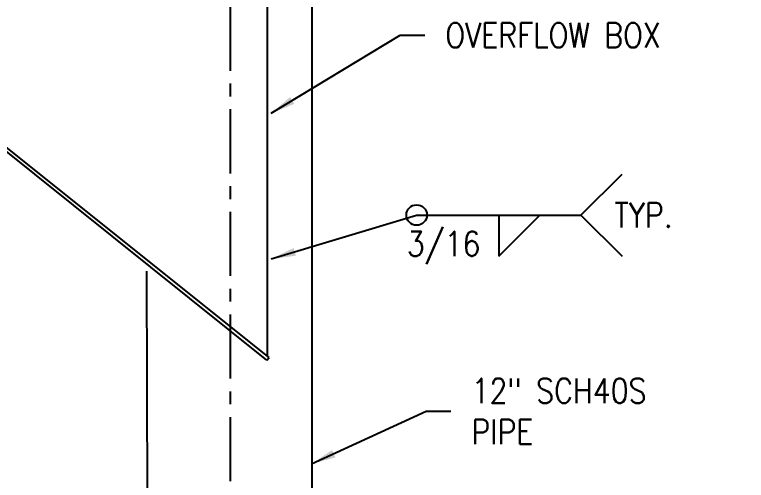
# Model space of a CAD drawing. Extents: x -36 to 1116, y 36 to 900.
# Drawn here: x 115.4 to 286.4, y 407.9 to 516.9 of the extents above; entities that cross this region are included whole.
import ezdxf
from ezdxf.enums import TextEntityAlignment as Align

# ---------------------------------------------------------------- set-up
doc = ezdxf.new("R2010")
doc.units = 0
doc.header["$LTSCALE"] = 12
doc.header["$MEASUREMENT"] = 0
doc.header["$PDMODE"] = 33
doc.header["$PDSIZE"] = -0.5
doc.linetypes.add('CENTER', pattern=[2, 1.25, -0.25, 0.25, -0.25])
doc.layers.get('Defpoints').update_dxf_attribs({"linetype": 'CONTINUOUS'})
for name, color, linetype in [('12 PIPE', 7, 'CONTINUOUS'), ('CENTER', 6, 'CENTER'), ('COVER', 3, 'CONTINUOUS'), ('DIM', 1, 'CONTINUOUS')]:
    doc.layers.add(name, color=color, linetype=linetype)
doc.styles.add('ROMANS', font='ROMANS.shx', dxfattribs={"width": 0.85, "height": 5.76})
doc.styles.get("Standard").update_dxf_attribs({"font": 'sanss___.ttf'})
doc.dimstyles.get("Standard").update_dxf_attribs({"dimtxt": 0.18, "dimasz": 0.18, "dimexe": 0.18, "dimexo": 0.0625, "dimgap": 0.09, "dimtad": 0, "dimtih": 1, "dimtoh": 1, "dimdec": 4, "dimzin": 0, "dimdsep": 46, "dimtxsty": 'Standard', "dimcen": 0.09, "dimadec": 0, "dimazin": 0, "dimtfac": 1, "dimtdec": 4, "dimtofl": 0, "dimtmove": 0, "dimatfit": 3, "dimfxl": 1, "dimtolj": 1, "dimtzin": 0, "dimarcsym": 0})

# ---------------------------------------------------------------- blocks, each defined once
blk = doc.blocks.new('*D180')
at = {"layer": 'Defpoints', "color": 0, "transparency": 16777216}
for p in [(184.88, 549.58), (184.88, 243.22), (379.64, 243.22)]:
    blk.add_point(p, dxfattribs=at)
at = {"layer": 'DIM', "color": 0, "lineweight": -2, "transparency": 16777216}
for p, q in [((190.88, 549.58), (382.64, 549.58)), ((379.64, 543.82), (379.64, 487.11)), ((379.64, 248.98), (379.64, 430.06)), ((190.88, 243.22), (382.64, 243.22))]:
    blk.add_line(p, q, dxfattribs=at)
at = {"layer": 'DIM', "color": 0, "transparency": 16777216}
for points in [[(378.68, 543.82), (380.6, 543.82), (379.64, 549.58)], [(378.68, 248.98), (380.6, 248.98), (379.64, 243.22)]]:
    blk.add_solid(points, dxfattribs=at)
at = {"layer": 'DIM', "color": 0, "transparency": 16777216, "insert": (379.64, 458.58), "char_height": 5.76, "attachment_point": 5, "style": 'ROMANS'}
blk.add_mtext('\\A1;8\'-6{\\H1x;\\S1/8;}"\\P [102 1/8]\\P(6" EXTRA PIPE\\PTO BE PROVIDED\\PFOR FIELD DIT UP)', dxfattribs=at)

msp = doc.modelspace()

# ---------------------------------------------------------------- linework, layer by layer
at = {"layer": '12 PIPE'}
for p, q in [((184.87562, 550.32948), (184.87562, 243.21891)), ((184.87562, 550.32948), (184.87562, 243.21891)), ((146.23315, 456.83582), (146.62562, 243.21891)), ((146.23315, 456.83582), (146.62562, 243.21891))]:
    msp.add_line(p, q, dxfattribs=at)
at = {"layer": 'CENTER'}
msp.add_line((165.75062, 590.71933), (165.75062, 234.38669), dxfattribs=at)
at = {"layer": 'COVER'}
for p, q in [((174.44187, 549.57948), (174.44187, 436.95748)), ((174.83434, 436.64311), (106.87562, 491.07948)), ((174.36545, 436.05775), (106.61227, 490.32948)), ((174.36545, 436.05775), (174.83434, 436.64311))]:
    msp.add_line(p, q, dxfattribs=at)
at = {"layer": 'DIM'}
for p, q in [((247.7334, 469.97342), (257.3334, 479.57342)), ((209.3334, 469.97342), (247.7334, 469.97342)), ((228.5334, 460.37342), (238.1334, 469.97342)), ((228.5334, 469.97342), (228.5334, 460.37342)), ((247.7334, 469.97342), (257.3334, 460.37342))]:
    msp.add_line(p, q, dxfattribs=at)
msp.add_circle((209.3334, 469.97342), 2.4, dxfattribs=at)

# ---------------------------------------------------------------- texts
at = {"layer": 'DIM', "style": 'ROMANS', "width": 0.85}
msp.add_text('TYP.', height=5.76, dxfattribs=at).set_placement((262.37974, 469.97342), align=Align.MIDDLE_CENTER)
msp.add_text('3/16', height=5.76, dxfattribs=at).set_placement((207.0294, 460.37342))
at = {"layer": 'DIM', "char_height": 5.76, "attachment_point": 4, "style": 'ROMANS'}
for s, insert in [('OVERFLOW BOX', (216.04766, 512.03251)), ('12" SCH40S\\PPIPE', (222.15274, 424.06319))]:
    msp.add_mtext(s, dxfattribs=dict(at, insert=insert))

# ---------------------------------------------------------------- dimensions: what is measured, and where the dimension line sits
at = {"layer": 'DIM'}
dim = msp.add_linear_dim(base=(379.6382, 243.21891), p1=(184.87562, 549.57948), p2=(184.87562, 243.21891), angle=90, text='<>\\P(6" EXTRA PIPE\\PTO BE PROVIDED\\PFOR FIELD DIT UP)', dimstyle='Standard', override={"dimscale": 48, "dimtxt": 5.76, "dimasz": 0.12, "dimexe": 0.0625, "dimexo": 0.125, "dimgap": 0.02, "dimlfac": 0.333333, "dimzin": 3, "dimlunit": 4, "dimpost": '\\X', "dimtxsty": 'ROMANS', "dimcen": 0}, dxfattribs=at)
dim.commit()
dim.dimension.update_dxf_attribs({"geometry": '*D180', "text_midpoint": (379.6382, 458.58475), "dimtype": 160})

# ---------------------------------------------------------------- leaders
at = {"layer": 'DIM', "annotation_type": 0, "has_hookline": 1, "hookline_direction": 0}
for points, text_width in [([(175.34621, 493.79823), (205.48766, 512.03251), (211.24766, 512.03251)], 55.72114), ([(184.73588, 411.74138), (211.59274, 424.06319), (217.35274, 424.06319)], 44.064)]:
    msp.add_leader(points, dimstyle='Standard', override={"dimscale": 48, "dimtxt": 5.76, "dimasz": 0.12, "dimexe": 0.0625, "dimexo": 0.125, "dimgap": 0.1, "dimlfac": 0.333333, "dimzin": 3, "dimlunit": 4, "dimpost": '\\X', "dimtxsty": 'ROMANS', "dimcen": 0}, dxfattribs=dict(at, text_width=text_width))
at = {"layer": 'DIM'}
msp.add_leader([(175.34621, 459.69725), (209.3334, 469.97342)], dimstyle='Standard', override={"dimscale": 48, "dimtxt": 5.76, "dimasz": 0.12, "dimexe": 0.0625, "dimexo": 0.125, "dimgap": 0.1, "dimlfac": 0.333333, "dimzin": 3, "dimlunit": 4, "dimpost": '\\X', "dimtxsty": 'ROMANS', "dimcen": 0}, dxfattribs=at)

doc.saveas('drawing.dxf')
